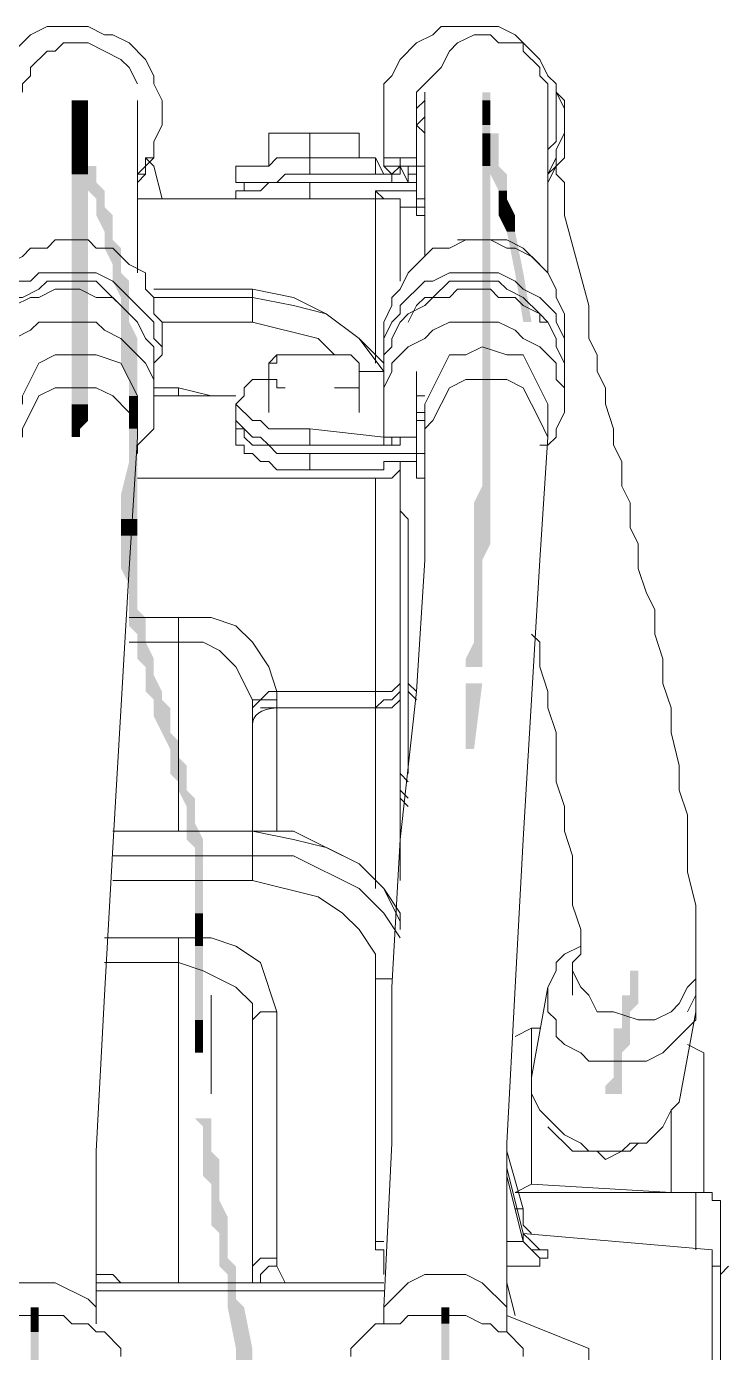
# Model space of a CAD drawing. Header units: millimetres. Extents: x 25083 to 52777, y 24772 to 45779.
# Drawn here: x 46799 to 46830.5, y 38692.5 to 38752.5 of the extents above; entities that cross this region are included whole.
import ezdxf

# ---------------------------------------------------------------- set-up
doc = ezdxf.new("R2010")
doc.units = ezdxf.units.MM

# ---------------------------------------------------------------- blocks, each defined once
blk = doc.blocks.new('zw$F4C5')
h = blk.add_hatch(color=7)
h.dxf.hatch_style = 2
h.paths.add_polyline_path([(709.667, 281.119), (709.667, 281.49), (709.296, 281.49), (709.296, 279.633), (709.667, 279.633), (709.667, 281.119), (709.296, 281.119)])
h = blk.add_hatch(color=7)
h.dxf.hatch_style = 2
h.paths.add_polyline_path([(691.47, 280.747), (691.47, 281.119), (690.728, 281.119), (690.728, 280.376), (691.47, 280.376), (691.47, 281.119), (690.728, 281.119), (690.728, 280.747)])
h = blk.add_hatch(color=7)
h.dxf.hatch_style = 2
h.paths.add_polyline_path([(691.47, 280.005), (691.47, 280.747), (690.728, 280.747), (690.728, 280.005)])
h = blk.add_hatch(color=7)
h.dxf.hatch_style = 2
h.paths.add_polyline_path([(709.667, 280.747), (709.667, 281.119), (709.296, 281.119), (709.296, 280.747)])
h = blk.add_hatch(color=7)
h.dxf.hatch_style = 2
h.paths.add_polyline_path([(709.667, 280.005), (709.667, 280.747), (709.296, 280.747), (709.296, 280.005)])
h = blk.add_hatch(color=7)
h.dxf.hatch_style = 2
h.paths.add_polyline_path([(690.728, 280.376), (690.728, 280.005), (691.47, 280.005), (691.47, 280.376)])
h = blk.add_hatch(color=7)
h.dxf.hatch_style = 2
h.paths.add_polyline_path([(690.728, 280.005), (690.728, 279.262), (691.47, 279.262), (691.47, 280.005)])
h = blk.add_hatch(color=7)
h.dxf.hatch_style = 2
h.paths.add_polyline_path([(691.47, 279.633), (691.47, 280.005), (690.728, 280.005), (690.728, 279.633)])
h = blk.add_hatch(color=7)
h.dxf.hatch_style = 2
h.paths.add_polyline_path([(710.41, 277.034), (710.41, 277.777), (710.038, 278.148), (710.038, 279.633), (709.667, 279.633), (709.667, 280.005), (709.296, 280.005), (709.296, 278.891), (709.667, 278.891), (709.667, 278.519), (709.667, 277.777), (710.038, 277.034)])
h = blk.add_hatch(color=7)
h.dxf.hatch_style = 2
h.paths.add_polyline_path([(709.296, 279.633), (709.296, 278.891), (709.667, 278.891), (709.667, 279.633)])
h = blk.add_hatch(color=7)
h.dxf.hatch_style = 2
h.paths.add_polyline_path([(690.728, 279.262), (690.728, 278.519), (691.47, 278.519), (691.47, 279.262)])
h = blk.add_hatch(color=7)
h.dxf.hatch_style = 2
h.paths.add_polyline_path([(709.296, 278.891), (709.296, 278.148), (709.667, 278.148), (709.667, 278.891)])
h = blk.add_hatch(color=7)
h.dxf.hatch_style = 2
h.paths.add_polyline_path([(690.728, 278.519), (690.728, 277.777), (691.47, 277.777), (691.47, 278.519)])
h = blk.add_hatch(color=7)
h.dxf.hatch_style = 2
h.paths.add_polyline_path([(690.728, 277.777), (690.728, 276.662), (691.47, 276.662), (691.47, 277.777)])
h = blk.add_hatch(color=7)
h.dxf.hatch_style = 2
h.paths.add_polyline_path([(693.699, 267.75), (693.699, 270.349), (693.327, 271.092), (693.327, 272.949), (692.956, 273.32), (692.956, 274.434), (692.585, 274.806), (692.585, 275.92), (692.213, 276.291), (692.213, 277.034), (691.842, 277.405), (691.842, 278.148), (691.099, 278.148), (691.47, 277.777), (691.47, 277.405), (691.47, 277.034), (691.842, 276.662), (691.842, 275.92), (692.213, 275.177), (692.213, 274.434), (692.585, 273.692), (692.585, 272.949), (692.956, 272.206), (692.956, 269.235), (693.327, 268.493), (693.327, 267.75)])
h = blk.add_hatch(color=7)
h.dxf.hatch_style = 2
h.paths.add_polyline_path([(709.296, 278.148), (709.296, 277.034), (709.667, 277.034), (709.667, 278.148)])
h = blk.add_hatch(color=7)
h.dxf.hatch_style = 2
h.paths.add_polyline_path([(690.728, 276.662), (690.728, 275.548), (691.47, 275.548), (691.47, 276.662)])
h = blk.add_hatch(color=7)
h.dxf.hatch_style = 2
h.paths.add_polyline_path([(709.296, 277.034), (709.296, 275.92), (709.667, 275.92), (709.667, 277.034)])
h = blk.add_hatch(color=7)
h.dxf.hatch_style = 2
h.paths.add_polyline_path([(710.41, 276.662), (710.41, 277.034), (710.038, 277.034), (710.038, 276.291)])
h = blk.add_hatch(color=7)
h.dxf.hatch_style = 2
h.paths.add_polyline_path([(710.781, 275.92), (710.41, 276.662), (710.038, 276.291), (710.038, 275.92)])
h = blk.add_hatch(color=7)
h.dxf.hatch_style = 2
h.paths.add_polyline_path([(709.296, 275.92), (709.296, 274.063), (709.667, 274.063), (709.667, 275.92)])
h = blk.add_hatch(color=7)
h.dxf.hatch_style = 2
h.paths.add_polyline_path([(710.781, 275.177), (710.781, 275.92), (710.038, 275.92), (710.41, 275.177)])
h = blk.add_hatch(color=7)
h.dxf.hatch_style = 2
h.paths.add_polyline_path([(690.728, 275.548), (690.728, 274.434), (691.47, 274.434), (691.47, 275.548)])
h = blk.add_hatch(color=7)
h.dxf.hatch_style = 2
h.paths.add_polyline_path([(711.152, 273.32), (710.781, 275.177), (710.41, 275.177), (710.781, 273.32)])
h = blk.add_hatch(color=7)
h.dxf.hatch_style = 2
h.paths.add_polyline_path([(690.728, 274.434), (690.728, 272.206), (691.47, 272.206), (691.47, 274.434)])
h = blk.add_hatch(color=7)
h.dxf.hatch_style = 2
h.paths.add_polyline_path([(709.296, 274.063), (709.296, 267.378), (709.667, 267.378), (709.667, 274.063)])
h = blk.add_hatch(color=7)
h.dxf.hatch_style = 2
h.paths.add_polyline_path([(711.524, 271.092), (711.152, 273.32), (710.781, 273.32), (711.152, 271.092)])
h = blk.add_hatch(color=7)
h.dxf.hatch_style = 2
h.paths.add_polyline_path([(690.728, 272.206), (690.728, 267.378), (691.47, 267.378), (691.47, 272.206)])
h = blk.add_hatch(color=7)
h.dxf.hatch_style = 2
h.paths.add_polyline_path([(693.699, 267.007), (693.699, 267.75), (693.327, 267.75), (693.327, 267.007)])
h = blk.add_hatch(color=7)
h.dxf.hatch_style = 2
h.paths.add_polyline_path([(690.728, 267.378), (690.728, 266.636), (691.47, 266.636), (691.47, 267.378)])
h = blk.add_hatch(color=7)
h.dxf.hatch_style = 2
h.paths.add_polyline_path([(693.699, 266.264), (693.699, 267.007), (693.327, 267.007), (693.327, 266.264)])
h = blk.add_hatch(color=7)
h.dxf.hatch_style = 2
h.paths.add_polyline_path([(709.296, 267.378), (709.296, 265.893), (709.667, 265.893), (709.667, 267.378)])
h = blk.add_hatch(color=7)
h.dxf.hatch_style = 2
h.paths.add_polyline_path([(690.728, 266.636), (690.728, 265.893), (691.099, 265.893), (691.099, 266.264), (691.47, 266.636)])
h = blk.add_hatch(color=7)
h.dxf.hatch_style = 2
h.paths.add_polyline_path([(693.699, 262.179), (693.699, 266.264), (693.327, 266.264), (693.327, 264.779), (692.956, 263.294), (692.956, 262.179)])
h = blk.add_hatch(color=7)
h.dxf.hatch_style = 2
h.paths.add_polyline_path([(709.296, 265.893), (709.296, 263.665), (708.924, 262.922), (708.924, 256.609), (708.553, 255.866), (708.553, 255.495), (709.296, 255.495), (709.296, 258.466), (709.296, 259.58), (709.296, 260.323), (709.667, 261.065), (709.667, 265.893)])
h = blk.add_hatch(color=7)
h.dxf.hatch_style = 2
h.paths.add_polyline_path([(693.699, 261.808), (693.699, 262.179), (692.956, 262.179), (692.956, 261.808)])
h = blk.add_hatch(color=7)
h.dxf.hatch_style = 2
h.paths.add_polyline_path([(693.699, 261.437), (693.699, 261.808), (692.956, 261.808), (692.956, 261.437)])
h = blk.add_hatch(color=7)
h.dxf.hatch_style = 2
h.paths.add_polyline_path([(693.699, 260.323), (693.699, 261.437), (692.956, 261.437), (692.956, 260.323)])
h = blk.add_hatch(color=7)
h.dxf.hatch_style = 2
h.paths.add_polyline_path([(695.184, 252.524), (695.184, 253.638), (694.813, 254.01), (694.813, 254.381), (694.441, 255.124), (694.441, 255.866), (694.07, 256.609), (694.07, 257.723), (693.699, 258.095), (693.699, 259.951), (693.699, 260.323), (692.956, 260.323), (692.956, 259.951), (693.327, 259.209), (693.327, 257.352), (693.699, 256.98), (693.699, 255.866), (694.07, 255.495), (694.07, 254.381), (694.441, 254.01), (694.441, 253.267), (694.813, 252.524)])
h = blk.add_hatch(color=7)
h.dxf.hatch_style = 2
h.paths.add_polyline_path([(708.553, 254.752), (708.553, 251.781), (708.924, 251.781), (709.296, 254.752)])
h = blk.add_hatch(color=7)
h.dxf.hatch_style = 2
h.paths.add_polyline_path([(696.669, 245.468), (696.669, 247.696), (696.298, 248.439), (696.298, 249.553), (695.927, 249.925), (695.927, 251.039), (695.555, 251.41), (695.555, 252.153), (695.184, 252.524), (694.813, 252.524), (695.184, 251.781), (695.184, 250.667), (695.555, 250.296), (695.555, 249.925), (695.927, 249.182), (695.927, 247.696), (696.298, 247.325), (696.298, 245.468)])
h = blk.add_hatch(color=7)
h.dxf.hatch_style = 2
h.paths.add_polyline_path([(696.669, 244.354), (696.669, 245.468), (696.298, 245.468), (696.298, 244.354)])
h = blk.add_hatch(color=7)
h.dxf.hatch_style = 2
h.paths.add_polyline_path([(696.669, 243.983), (696.669, 244.354), (696.298, 244.354), (696.298, 243.983)])
h = blk.add_hatch(color=7)
h.dxf.hatch_style = 2
h.paths.add_polyline_path([(696.669, 243.612), (696.669, 243.983), (696.298, 243.983), (696.298, 243.612)])
h = blk.add_hatch(color=7)
h.dxf.hatch_style = 2
h.paths.add_polyline_path([(696.669, 242.869), (696.669, 243.612), (696.298, 243.612), (696.298, 242.869)])
h = blk.add_hatch(color=7)
h.dxf.hatch_style = 2
h.paths.add_polyline_path([(696.669, 240.641), (696.669, 242.869), (696.298, 242.869), (696.298, 240.641)])
h = blk.add_hatch(color=7)
h.dxf.hatch_style = 2
h.paths.add_polyline_path([(715.98, 239.898), (716.352, 240.269), (716.352, 241.755), (715.98, 241.755), (715.98, 240.641), (715.609, 240.641), (715.609, 239.898)])
h = blk.add_hatch(color=7)
h.dxf.hatch_style = 2
h.paths.add_polyline_path([(696.669, 239.527), (696.669, 240.641), (696.298, 240.641), (696.298, 239.527)])
h = blk.add_hatch(color=7)
h.dxf.hatch_style = 2
h.paths.add_polyline_path([(715.609, 236.184), (715.609, 238.041), (715.98, 238.412), (715.98, 239.527), (715.98, 239.898), (715.609, 239.898), (715.609, 239.155), (715.237, 239.155), (715.237, 236.927), (714.866, 236.556), (714.866, 236.184)])
h = blk.add_hatch(color=7)
h.dxf.hatch_style = 2
h.paths.add_polyline_path([(696.669, 239.155), (696.669, 239.527), (696.298, 239.527), (696.298, 239.155)])
h = blk.add_hatch(color=7)
h.dxf.hatch_style = 2
h.paths.add_polyline_path([(696.669, 238.784), (696.669, 239.155), (696.298, 239.155), (696.298, 238.784)])
h = blk.add_hatch(color=7)
h.dxf.hatch_style = 2
h.paths.add_polyline_path([(696.669, 238.041), (696.669, 238.784), (696.298, 238.784), (696.298, 238.041)])
h = blk.add_hatch(color=7)
h.dxf.hatch_style = 2
h.paths.add_polyline_path([(698.898, 224.672), (698.526, 226.529), (698.155, 226.9), (698.155, 228.386), (697.784, 228.757), (697.784, 230.614), (697.412, 231.357), (697.412, 233.213), (697.041, 233.585), (697.041, 234.328), (697.041, 235.07), (696.298, 235.07), (696.669, 234.699), (696.669, 232.471), (697.041, 232.099), (697.041, 230.243), (697.412, 229.871), (697.412, 228.386), (697.784, 228.014), (697.784, 226.529), (698.155, 224.672)])
h = blk.add_hatch(color=7)
h.dxf.hatch_style = 2
h.paths.add_polyline_path([(688.871, 226.529), (688.871, 225.786), (689.242, 225.786), (689.242, 226.529)])
h = blk.add_hatch(color=7)
h.dxf.hatch_style = 2
h.paths.add_polyline_path([(707.439, 226.529), (707.439, 225.786), (707.81, 225.786), (707.81, 226.529)])
h = blk.add_hatch(color=7)
h.dxf.hatch_style = 2
h.paths.add_polyline_path([(688.871, 225.786), (688.871, 225.415), (689.242, 225.415), (689.242, 225.786)])
h = blk.add_hatch(color=7)
h.dxf.hatch_style = 2
h.paths.add_polyline_path([(707.439, 225.786), (707.439, 223.558), (707.81, 223.558), (707.81, 225.786)])
h = blk.add_hatch(color=7)
h.dxf.hatch_style = 2
h.paths.add_polyline_path([(688.871, 225.415), (688.871, 223.558), (689.242, 223.558), (689.242, 225.415)])
h = blk.add_hatch(color=7)
h.dxf.hatch_style = 2
h.paths.add_polyline_path([(700.012, 216.502), (700.012, 217.616), (699.64, 217.988), (699.64, 220.216), (699.269, 220.587), (699.269, 222.444), (698.898, 222.815), (698.898, 224.672), (698.155, 224.672), (698.155, 223.929), (698.526, 223.558), (698.526, 223.187), (698.526, 222.444), (698.898, 221.701), (698.898, 219.845), (699.269, 219.473), (699.269, 216.874), (699.64, 216.502)])
at = {"color": 7, "lineweight": 5}
for points in [[(687.386, 282.233), (687.386, 282.976), (688.128, 283.347), (688.871, 284.09), (689.614, 284.461), (691.47, 284.461), (692.213, 284.09), (692.585, 284.09), (693.327, 283.718), (694.07, 282.976), (694.441, 282.233), (694.441, 281.861), (694.813, 281.119), (694.813, 280.005), (694.441, 279.262), (694.441, 278.519)], [(704.839, 280.376), (704.839, 281.861), (705.211, 282.233), (705.582, 282.976), (706.325, 283.718), (707.068, 284.09), (707.439, 284.461), (710.038, 284.461), (710.781, 284.09), (711.895, 282.976), (712.267, 282.233), (712.638, 281.861)], [(691.099, 283.718), (690.356, 283.718), (689.985, 283.347), (689.614, 283.347), (688.871, 282.604), (688.871, 282.233), (688.5, 281.861), (688.5, 281.49)], [(693.699, 281.861), (693.327, 282.604), (692.956, 282.976), (691.47, 283.718), (691.099, 283.718)], [(709.667, 284.09), (708.924, 284.09), (708.182, 283.718), (707.81, 283.347), (707.439, 282.604), (707.068, 282.233)], [(712.267, 281.49), (712.267, 281.861), (711.895, 282.233), (711.895, 282.604), (711.152, 283.347), (711.152, 283.718), (710.038, 283.718), (709.667, 284.09)], [(707.068, 282.233), (706.325, 281.49), (706.325, 280.376)], [(706.696, 281.49), (706.696, 281.119), (706.325, 280.747), (706.325, 280.376)], [(706.696, 281.49), (706.696, 274.063)], [(706.696, 281.49), (706.696, 281.119)], [(712.638, 281.861), (712.638, 279.262), (712.267, 278.891), (712.267, 278.519)], [(712.638, 281.861), (712.638, 281.49), (713.009, 280.747), (713.009, 279.633), (712.638, 278.891), (712.638, 278.519), (712.267, 277.777)], [(712.267, 281.119), (712.267, 281.49)], [(712.638, 281.49), (713.009, 280.747), (713.009, 279.633), (712.638, 278.891), (712.638, 278.148), (712.267, 277.777)], [(712.638, 281.49), (713.009, 281.119)], [(693.699, 273.32), (693.699, 281.119)], [(706.696, 281.119), (706.696, 280.376), (706.325, 280.005)], [(706.696, 280.747), (706.696, 280.376)], [(712.267, 280.747), (712.267, 281.119)], [(712.267, 280.747), (712.267, 281.119)], [(713.009, 281.119), (713.009, 278.519), (712.638, 278.148), (712.267, 277.405)], [(712.267, 273.32), (712.267, 280.747)], [(704.839, 278.519), (704.839, 280.376)], [(706.325, 280.376), (706.325, 278.519)], [(706.325, 280.376), (706.325, 278.148)], [(706.696, 280.376), (706.696, 279.633)], [(699.64, 279.633), (700.383, 279.633)], [(700.383, 279.633), (699.64, 279.633)], [(699.64, 278.148), (699.64, 279.633)], [(700.383, 279.633), (702.611, 279.633)], [(700.383, 279.633), (701.497, 279.633)], [(701.497, 279.633), (702.611, 279.633)], [(701.497, 278.519), (701.497, 279.633)], [(702.611, 279.633), (703.725, 279.633)], [(702.611, 279.633), (703.725, 279.633)], [(703.725, 278.519), (703.725, 279.633)], [(706.325, 280.005), (706.325, 278.148)], [(706.696, 279.633), (706.325, 280.005)], [(706.696, 279.633), (706.696, 278.148)], [(694.441, 278.519), (693.699, 277.777)], [(694.07, 278.519), (694.07, 277.777), (693.699, 277.777)], [(694.441, 278.148), (694.07, 278.519)], [(694.441, 278.519), (694.07, 278.519)], [(699.269, 278.148), (699.64, 278.148), (700.012, 278.519), (701.497, 278.519)], [(701.497, 278.519), (704.468, 278.519)], [(701.497, 277.777), (701.497, 278.519)], [(704.468, 278.519), (704.468, 277.777)], [(704.468, 278.519), (704.839, 277.777)], [(706.325, 278.519), (704.839, 278.519)], [(704.839, 278.519), (704.839, 278.148)], [(705.582, 278.148), (705.582, 278.519)], [(705.582, 278.519), (705.582, 278.148)], [(705.582, 278.519), (705.582, 278.148)], [(706.325, 278.519), (706.325, 278.148)], [(694.07, 278.148), (693.699, 277.777)], [(694.07, 277.777), (693.699, 277.405)], [(694.07, 278.148), (694.07, 277.777)], [(694.813, 276.662), (694.441, 278.148)], [(698.155, 278.148), (699.269, 278.148)], [(698.155, 277.405), (698.155, 278.148)], [(698.155, 277.405), (700.012, 277.405), (700.383, 277.777), (701.497, 277.777)], [(705.211, 277.777), (701.497, 277.777)], [(704.468, 277.777), (705.211, 277.777)], [(705.582, 278.148), (704.839, 278.148)], [(705.582, 278.148), (704.839, 278.148)], [(705.211, 277.777), (704.839, 278.148)], [(705.211, 277.777), (705.582, 278.148)], [(705.582, 278.148), (705.582, 277.777), (705.211, 277.777)], [(705.211, 277.777), (705.211, 277.405)], [(706.325, 278.148), (705.582, 278.148)], [(705.582, 278.148), (705.953, 277.405)], [(706.325, 278.148), (705.953, 278.148)], [(705.953, 277.777), (705.953, 278.148)], [(706.325, 277.777), (705.953, 277.777)], [(705.953, 277.777), (705.953, 277.405)], [(706.325, 278.148), (706.696, 278.148)], [(706.325, 276.662), (706.325, 278.148)], [(713.009, 275.92), (713.009, 277.405), (712.638, 277.777), (712.638, 278.148)], [(698.155, 277.034), (699.269, 277.034), (699.64, 277.405), (701.497, 277.405)], [(698.898, 277.034), (698.526, 277.034), (698.526, 277.405), (698.155, 277.405)], [(701.497, 277.405), (706.325, 277.405)], [(701.497, 276.662), (701.497, 277.405)], [(704.468, 276.662), (693.699, 276.662)], [(698.155, 276.662), (698.155, 277.034)], [(706.325, 277.034), (704.468, 277.034)], [(704.468, 277.034), (704.468, 276.662)], [(704.468, 277.034), (704.839, 276.662)], [(705.582, 276.662), (704.468, 276.662)], [(704.468, 269.235), (704.468, 276.662)], [(705.582, 272.949), (705.582, 276.662)], [(706.696, 276.662), (706.325, 276.662)], [(706.325, 276.662), (706.325, 276.291)], [(706.325, 276.291), (705.582, 276.291)], [(706.696, 276.291), (706.325, 276.291)], [(706.325, 275.92), (706.325, 276.291)], [(706.696, 275.92), (706.325, 275.92)], [(706.696, 275.92), (706.325, 275.92)], [(718.951, 241.383), (718.951, 244.726), (718.58, 246.211), (718.58, 248.811), (718.208, 249.925), (718.208, 251.039), (717.837, 252.524), (717.837, 253.638), (717.466, 254.752), (717.466, 255.866), (717.094, 256.98), (717.094, 258.095), (716.723, 258.837), (716.352, 259.951), (716.352, 261.065), (715.98, 261.808), (715.98, 262.922), (715.609, 263.665), (715.609, 264.779), (715.237, 265.522), (715.237, 266.264), (714.866, 267.378), (714.866, 268.121), (714.495, 268.864), (714.495, 269.607), (714.123, 270.349), (714.123, 271.835), (713.009, 275.92)], [(686.643, 271.092), (686.643, 271.835), (687.014, 272.206), (687.014, 272.578), (687.386, 273.32), (687.757, 273.692), (688.5, 274.063), (688.871, 274.434), (689.614, 274.434), (689.985, 274.806), (691.47, 274.806), (691.842, 274.434), (692.585, 274.434), (693.327, 273.692), (694.07, 273.32), (694.07, 272.578), (694.441, 272.206), (694.441, 271.463), (694.813, 271.092)], [(704.839, 271.092), (705.211, 271.835), (705.211, 272.206), (705.582, 272.578), (705.953, 273.32), (707.068, 274.434), (707.81, 274.434), (708.553, 274.806), (709.667, 274.806), (710.41, 274.434), (710.781, 274.434), (711.524, 274.063), (712.267, 273.32), (712.638, 272.578), (712.638, 272.206), (713.009, 271.463), (713.009, 271.092)], [(709.296, 274.806), (708.182, 274.806)], [(711.895, 273.692), (711.152, 274.434), (710.41, 274.806), (709.296, 274.806)], [(686.643, 269.978), (686.643, 270.349), (687.014, 271.092), (687.014, 271.463), (687.386, 271.835), (687.757, 272.578), (688.128, 272.949), (688.871, 272.949), (689.242, 273.32), (691.842, 273.32), (692.585, 272.949), (694.441, 271.092), (694.441, 270.349), (694.813, 269.978), (694.813, 269.607)], [(687.386, 271.092), (687.757, 271.092), (687.757, 271.835), (688.128, 272.206), (688.5, 272.206), (689.242, 272.578), (689.614, 272.949), (691.842, 272.949), (693.699, 271.092)], [(704.839, 269.978), (704.839, 270.349), (705.211, 271.092), (705.582, 271.463), (705.582, 271.835), (706.696, 272.949), (707.068, 272.949), (707.81, 273.32), (710.038, 273.32), (710.781, 272.949), (711.152, 272.578), (711.895, 272.206), (712.638, 271.463), (712.638, 271.092), (713.009, 270.349), (713.009, 269.607)], [(705.953, 271.092), (706.325, 271.835), (706.696, 272.206), (707.068, 272.206), (707.81, 272.949), (710.038, 272.949), (710.41, 272.578), (711.152, 272.206), (711.895, 271.463), (711.895, 271.092)], [(686.643, 268.864), (686.643, 269.978), (687.014, 270.349), (687.386, 271.092), (688.128, 271.835), (688.871, 272.206), (689.242, 272.206), (689.985, 272.578), (691.099, 272.578), (691.842, 272.206), (692.585, 272.206), (693.699, 271.092)], [(698.898, 272.578), (694.441, 272.578)], [(694.441, 272.578), (698.898, 272.578)], [(698.898, 271.092), (698.898, 272.578)], [(704.839, 268.493), (704.839, 269.235), (703.725, 270.349), (702.24, 271.463), (700.754, 272.206), (698.898, 272.578)], [(704.839, 268.493), (704.839, 269.235), (703.725, 270.349), (702.24, 271.463), (700.754, 272.206), (698.898, 272.578)], [(704.839, 268.864), (704.839, 269.607), (705.211, 269.978), (705.211, 270.349), (705.582, 271.092), (705.953, 271.463), (706.696, 271.835), (707.068, 272.206), (707.81, 272.206), (708.182, 272.578), (709.667, 272.578), (710.038, 272.206), (710.781, 272.206), (711.152, 271.835), (711.895, 271.463)], [(694.441, 272.206), (698.898, 272.206)], [(698.898, 272.206), (700.754, 271.835), (702.24, 271.463), (703.725, 270.349)], [(688.128, 270.349), (688.871, 270.721), (689.242, 271.092), (691.842, 271.092), (692.213, 270.721), (692.956, 270.349), (694.07, 269.235), (694.441, 268.493), (694.441, 267.378)], [(693.699, 271.092), (694.07, 270.349), (694.441, 269.978), (694.441, 268.864)], [(698.898, 271.092), (694.813, 271.092)], [(694.813, 269.607), (694.813, 271.092)], [(698.898, 271.092), (701.869, 270.349), (702.611, 269.607)], [(704.839, 269.978), (704.839, 271.092)], [(704.839, 267.75), (704.839, 268.121), (705.211, 268.864), (705.211, 269.235), (705.953, 269.978), (706.696, 270.349), (707.068, 270.721), (707.81, 271.092), (710.038, 271.092), (710.781, 270.721), (711.152, 270.349), (711.895, 269.978), (712.638, 269.235), (712.638, 268.493), (713.009, 268.121), (713.009, 267.378)], [(711.895, 271.463), (712.267, 271.092)], [(711.895, 271.092), (712.267, 271.092)], [(712.267, 271.092), (712.638, 270.349), (712.638, 269.978), (713.009, 269.235), (713.009, 268.864)], [(713.009, 269.607), (713.009, 271.092)], [(703.725, 270.349), (704.839, 268.864), (704.839, 268.493)], [(704.839, 269.235), (704.839, 269.978)], [(709.296, 269.978), (708.553, 269.607), (707.81, 269.607), (706.696, 267.378)], [(712.267, 267.378), (711.152, 269.607), (710.41, 269.607), (709.296, 269.978)], [(691.099, 269.607), (689.985, 269.607), (689.242, 269.235), (688.5, 267.75), (688.5, 267.378)], [(693.699, 267.378), (693.699, 267.75), (692.956, 269.235), (691.842, 269.607), (691.099, 269.607)], [(694.813, 269.607), (694.441, 269.235)], [(700.383, 269.607), (700.012, 269.607), (699.64, 269.235)], [(699.64, 268.864), (699.64, 269.235), (700.012, 269.235), (700.012, 269.607)], [(700.012, 269.607), (700.383, 269.607)], [(702.611, 269.607), (700.383, 269.607)], [(702.983, 269.607), (702.611, 269.607)], [(703.725, 269.235), (703.354, 269.607), (702.983, 269.607)], [(713.009, 269.607), (713.009, 269.235)], [(694.441, 267.378), (694.441, 268.864)], [(699.64, 267.007), (699.64, 269.235)], [(700.383, 268.121), (700.012, 268.121), (700.012, 268.493), (699.64, 268.493), (699.64, 268.864)], [(703.725, 267.007), (703.725, 269.235)], [(703.725, 268.864), (704.839, 268.864)], [(704.839, 268.864), (704.839, 268.493)], [(704.839, 265.893), (704.839, 268.864)], [(704.839, 267.75), (704.839, 268.864)], [(706.325, 268.864), (706.325, 267.007)], [(706.325, 267.75), (706.325, 268.864)], [(713.009, 267.378), (713.009, 268.864)], [(691.099, 268.121), (689.985, 268.121), (689.242, 267.75), (688.5, 266.264), (688.5, 265.893)], [(693.699, 265.893), (693.699, 266.264), (693.327, 267.007), (692.585, 267.75), (691.842, 268.121), (691.099, 268.121)], [(694.441, 268.121), (695.555, 268.121)], [(695.555, 268.121), (697.041, 267.75), (697.412, 267.75)], [(695.555, 267.75), (695.555, 268.121)], [(699.64, 268.493), (698.898, 268.493), (698.526, 268.121), (698.526, 267.75), (698.155, 267.378)], [(702.611, 268.121), (703.725, 268.121)], [(704.839, 265.522), (704.839, 268.493)], [(706.325, 268.121), (706.325, 267.75)], [(709.296, 268.493), (708.553, 268.493), (707.81, 268.121), (707.068, 266.636), (706.696, 266.264)], [(711.895, 266.636), (711.152, 268.121), (710.41, 268.493), (709.296, 268.493)], [(698.155, 267.75), (694.441, 267.75)], [(704.839, 265.893), (704.839, 267.75)], [(706.325, 267.75), (706.696, 267.75)], [(706.325, 267.75), (706.325, 265.893)], [(706.325, 267.007), (706.325, 267.75)], [(693.699, 265.893), (693.699, 267.378)], [(694.441, 267.378), (694.441, 266.264), (694.07, 265.893)], [(698.155, 266.636), (698.155, 267.378)], [(698.155, 267.378), (698.898, 266.636), (699.269, 266.636), (699.64, 266.264), (701.497, 266.264)], [(706.696, 267.007), (706.325, 267.007)], [(706.325, 265.893), (706.325, 267.007)], [(706.696, 267.378), (706.696, 266.636)], [(713.009, 267.378), (713.009, 267.007), (712.638, 266.264), (712.638, 265.893), (712.267, 265.522), (711.895, 265.522)], [(712.267, 265.893), (712.267, 267.378)], [(698.155, 265.893), (698.155, 266.636)], [(698.155, 266.636), (698.155, 266.264), (698.526, 266.264), (698.526, 265.893), (698.898, 265.522), (699.64, 265.522), (700.012, 265.15)], [(698.155, 266.636), (698.898, 265.893), (699.269, 265.893), (699.64, 265.522), (700.012, 265.522)], [(706.325, 266.636), (706.696, 266.636)], [(706.325, 265.15), (706.325, 266.636)], [(706.696, 266.636), (706.696, 266.264)], [(712.267, 265.893), (711.895, 266.636)], [(691.842, 226.158), (691.842, 233.585), (692.213, 240.641), (692.585, 247.325), (693.327, 259.951), (693.699, 265.893)], [(694.07, 265.893), (693.699, 265.522)], [(698.155, 265.893), (698.155, 265.522), (698.526, 265.522), (698.526, 265.15), (698.898, 265.15), (699.269, 264.779), (699.64, 264.779), (700.012, 264.408), (701.497, 264.408)], [(701.497, 266.264), (704.839, 265.893)], [(701.497, 265.522), (701.497, 266.264)], [(706.325, 265.893), (704.839, 265.893)], [(704.839, 265.893), (704.839, 265.522)], [(705.211, 265.522), (705.582, 265.522), (705.582, 265.893)], [(705.582, 265.893), (705.582, 265.522), (705.211, 265.522)], [(705.211, 265.522), (705.211, 265.893)], [(706.696, 266.264), (706.696, 260.323), (706.325, 254.381), (705.582, 247.696)], [(710.41, 226.529), (710.41, 233.956), (710.781, 241.012), (711.152, 247.696), (711.895, 260.323), (712.267, 265.893)], [(693.699, 265.522), (693.699, 265.15)], [(700.012, 265.522), (700.383, 265.522)], [(700.012, 265.15), (701.497, 265.15)], [(700.383, 265.522), (701.497, 265.522)], [(705.211, 265.522), (701.497, 265.522)], [(701.497, 265.15), (706.325, 265.15)], [(701.497, 264.408), (701.497, 265.15)], [(704.839, 265.522), (705.211, 265.522)], [(706.325, 265.15), (706.696, 265.15)], [(706.325, 264.036), (706.325, 265.15)], [(706.325, 264.779), (704.839, 264.779)], [(704.839, 264.779), (704.839, 264.408)], [(704.839, 264.408), (704.839, 264.779)], [(705.582, 245.84), (705.582, 264.779)], [(704.468, 264.036), (693.699, 264.036)], [(704.839, 264.408), (701.497, 264.408)], [(705.582, 264.408), (705.211, 264.036), (704.468, 264.036)], [(704.468, 245.468), (704.468, 264.036)], [(706.696, 264.036), (706.325, 264.036)], [(705.953, 262.179), (705.582, 262.551)], [(705.953, 250.667), (705.953, 262.179)], [(693.327, 257.723), (695.555, 257.723)], [(695.555, 248.068), (695.555, 257.723)], [(700.012, 254.381), (699.64, 255.495), (698.898, 256.609), (698.155, 257.352), (697.041, 257.723), (695.555, 257.723)], [(711.524, 256.98), (711.895, 256.609), (711.895, 255.495), (712.267, 254.381), (712.267, 253.638), (712.638, 252.524), (712.638, 250.296), (713.009, 249.182), (713.009, 248.068), (713.381, 246.954), (713.381, 244.726), (713.752, 243.612), (713.752, 242.497), (713.381, 242.126)], [(695.555, 256.609), (693.327, 256.609)], [(695.555, 256.609), (696.669, 256.609), (697.412, 256.238), (698.155, 255.495), (698.898, 254.01)], [(700.012, 254.381), (699.64, 254.381), (699.269, 254.01), (698.898, 254.01)], [(700.012, 254.381), (704.468, 254.381)], [(700.012, 254.01), (700.012, 254.381)], [(704.468, 254.381), (705.211, 254.381), (705.582, 254.752)], [(704.468, 253.638), (704.839, 254.01), (705.211, 254.01), (705.582, 254.381)], [(705.582, 254.381), (705.582, 254.752)], [(706.325, 254.381), (705.953, 254.752)], [(705.953, 254.381), (706.325, 254.01)], [(699.64, 254.01), (699.269, 254.01), (698.898, 253.638)], [(698.898, 253.638), (698.898, 254.01)], [(700.012, 254.01), (699.64, 254.01)], [(700.012, 254.01), (700.012, 248.068)], [(705.582, 254.01), (705.211, 253.638), (704.468, 253.638)], [(705.953, 254.01), (705.953, 253.638)], [(698.898, 245.84), (698.898, 253.638)], [(699.64, 253.638), (699.269, 253.638)], [(700.012, 253.638), (699.64, 253.638)], [(704.468, 253.638), (700.012, 253.638)], [(700.012, 253.638), (704.468, 253.638)], [(705.582, 250.667), (705.582, 251.41)], [(705.953, 250.296), (705.582, 250.667)], [(705.582, 249.925), (705.582, 250.667)], [(705.582, 250.296), (705.582, 249.925)], [(705.582, 249.553), (705.582, 250.296)], [(705.582, 249.925), (705.582, 249.553)], [(705.582, 249.925), (705.953, 249.553)], [(705.582, 249.925), (705.953, 249.553)], [(705.953, 249.182), (705.582, 249.553)], [(698.898, 248.068), (692.585, 248.068)], [(692.585, 248.068), (698.898, 248.068)], [(705.582, 243.612), (705.582, 243.983), (704.839, 245.468), (703.725, 246.582), (702.24, 247.325), (700.754, 247.696), (698.898, 248.068)], [(705.582, 243.612), (705.582, 244.354), (704.839, 245.468), (703.725, 246.582), (700.754, 248.068), (698.898, 248.068)], [(705.582, 247.696), (705.211, 241.012), (705.211, 233.956), (704.839, 226.529)], [(692.585, 246.954), (698.898, 246.954)], [(698.898, 246.954), (700.754, 246.954), (703.725, 245.468), (704.839, 244.354), (705.582, 243.24)], [(698.898, 245.84), (692.585, 245.84)], [(698.898, 245.84), (701.869, 245.097), (702.983, 244.354), (703.725, 243.612), (704.468, 242.497), (704.468, 241.383)], [(692.213, 243.24), (695.555, 243.24)], [(695.555, 243.24), (697.041, 243.24), (698.155, 242.869), (699.269, 242.126), (700.012, 239.898)], [(695.555, 227.643), (695.555, 243.24)], [(712.267, 241.012), (712.638, 241.755), (712.638, 242.126), (713.009, 242.497), (713.752, 242.869)], [(692.213, 242.126), (695.555, 242.126)], [(695.555, 242.126), (696.669, 241.755), (698.155, 241.012), (698.898, 240.269), (698.898, 239.527)], [(713.381, 242.126), (713.381, 241.755), (713.752, 241.012), (714.123, 240.641), (714.495, 239.898), (715.237, 239.898), (716.352, 239.527)], [(713.381, 242.126), (713.381, 240.641)], [(705.211, 241.383), (704.468, 241.383)], [(704.468, 229.5), (704.468, 241.383)], [(716.352, 239.527), (717.094, 239.527), (717.837, 239.898), (718.208, 240.269), (718.58, 241.012), (718.951, 241.383)], [(718.58, 239.898), (718.951, 240.641), (718.951, 241.383)], [(697.041, 237.298), (697.041, 240.641)], [(711.524, 236.927), (712.267, 241.012)], [(712.267, 240.641), (712.267, 241.012)], [(718.951, 239.527), (717.466, 238.041), (716.723, 237.67), (714.123, 237.67), (713.752, 238.041), (713.009, 238.412), (712.638, 238.784), (712.638, 239.527), (712.267, 239.898), (712.267, 240.641)], [(718.951, 241.012), (718.951, 240.269)], [(700.012, 239.898), (699.269, 239.898), (698.898, 239.527)], [(700.012, 239.898), (700.012, 228.757)], [(718.208, 235.813), (718.951, 239.898)], [(718.951, 240.269), (718.951, 239.898)], [(718.951, 239.898), (718.951, 239.527)], [(697.041, 236.184), (697.041, 239.527)], [(698.898, 227.643), (698.898, 239.527)], [(711.524, 239.155), (710.781, 238.784)], [(711.895, 239.155), (711.524, 239.155)], [(711.524, 239.155), (711.524, 232.099)], [(719.322, 238.041), (718.58, 238.412)], [(719.322, 231.728), (719.322, 238.041)], [(711.524, 236.927), (711.524, 236.556)], [(711.524, 236.556), (711.524, 236.184), (711.895, 235.442), (713.009, 234.328), (713.752, 233.956), (714.123, 233.585), (715.609, 233.585), (715.98, 233.956), (716.723, 233.956), (717.466, 234.699), (717.837, 235.442), (718.208, 235.813)], [(717.837, 231.728), (717.837, 235.442)], [(712.267, 234.699), (713.381, 233.585), (714.495, 233.585), (714.866, 233.213), (715.609, 233.585), (715.98, 233.585), (716.352, 233.956), (716.723, 233.956)], [(711.152, 230.985), (710.41, 233.585)], [(710.41, 232.842), (711.152, 229.871)], [(710.41, 232.842), (711.152, 229.871)], [(711.152, 229.5), (710.41, 232.471)], [(710.781, 231.728), (711.524, 232.099)], [(710.781, 231.728), (718.951, 231.728)], [(717.837, 231.728), (711.524, 232.099)], [(717.837, 231.728), (718.208, 231.728)], [(718.951, 229.129), (718.951, 231.728)], [(720.065, 230.985), (720.065, 231.357), (719.694, 231.357), (719.694, 231.728), (718.951, 231.728)], [(711.152, 230.985), (710.781, 230.985)], [(711.152, 230.985), (711.152, 230.614)], [(720.065, 228.386), (720.065, 230.985)], [(711.152, 230.243), (711.152, 230.614)], [(711.152, 230.243), (711.152, 230.614)], [(711.524, 229.871), (711.152, 230.243)], [(719.694, 229.129), (711.152, 229.871)], [(711.152, 229.5), (711.152, 229.871)], [(711.524, 229.5), (711.152, 229.871)], [(711.152, 229.5), (711.152, 229.871)], [(704.468, 229.5), (704.839, 229.5)], [(704.468, 229.5), (704.468, 229.129), (704.839, 229.129), (704.839, 228.757)], [(711.152, 229.5), (710.41, 229.5)], [(711.524, 229.129), (711.152, 229.5)], [(711.152, 229.5), (711.895, 228.757), (712.267, 228.757)], [(711.895, 229.129), (711.524, 229.5)], [(712.267, 229.129), (711.524, 229.129)], [(712.267, 229.129), (711.895, 229.129)], [(712.267, 229.129), (712.267, 228.757)], [(719.694, 213.531), (719.694, 229.129)], [(698.898, 228.386), (699.269, 228.757), (700.012, 228.757)], [(700.012, 228.386), (700.012, 228.757)], [(704.839, 228.757), (704.839, 228.014)], [(712.267, 228.757), (711.895, 228.757), (711.895, 228.386), (710.41, 228.386)], [(691.842, 228.014), (692.585, 228.014), (692.956, 227.643)], [(698.898, 228.386), (698.898, 227.643)], [(699.269, 228.014), (699.64, 228.386), (700.012, 228.386)], [(699.269, 227.643), (699.269, 228.014)], [(700.383, 227.643), (700.012, 228.386)], [(707.439, 228.014), (706.696, 228.014), (705.953, 227.643), (704.839, 226.529)], [(710.41, 226.529), (709.296, 227.643), (708.553, 228.014), (707.439, 228.014)], [(720.065, 228.386), (719.694, 228.386)], [(720.065, 228.014), (720.436, 228.386)], [(720.065, 213.531), (720.065, 228.386)], [(689.242, 227.643), (688.128, 227.643), (686.643, 226.9), (686.271, 226.529)], [(691.842, 226.158), (691.842, 226.529), (691.47, 226.9), (689.985, 227.643), (689.242, 227.643)], [(704.839, 227.643), (691.842, 227.643)], [(710.41, 227.643), (710.781, 226.158)], [(710.41, 227.643), (710.781, 226.158)], [(704.839, 227.272), (691.842, 227.272)], [(710.41, 226.158), (710.41, 226.9)], [(685.157, 224.301), (685.157, 224.672), (686.271, 225.786), (687.014, 225.786), (687.757, 226.158), (690.356, 226.158), (690.728, 225.786), (691.47, 225.786), (691.842, 225.415), (692.213, 225.415), (692.956, 224.672), (692.956, 224.301)], [(691.842, 225.786), (691.842, 226.158)], [(703.354, 224.301), (703.354, 224.672), (704.468, 225.786), (705.582, 225.786), (705.953, 226.158), (708.553, 226.158), (709.296, 225.786), (709.667, 225.786), (710.038, 225.415), (710.41, 225.415), (711.152, 224.672), (711.152, 224.301)], [(704.839, 226.529), (704.839, 225.786)], [(710.41, 225.415), (710.41, 226.529)], [(714.123, 224.672), (710.41, 226.158)], [(714.123, 200.163), (714.123, 224.672)]]:
    blk.add_lwpolyline(points, dxfattribs=at)
blk.add_open_spline([(700.012, 253.638), (699.269, 253.638), (698.898, 253.267), (698.898, 252.895)], degree=3, dxfattribs=at)

msp = doc.modelspace()

# ---------------------------------------------------------------- block references
msp.add_blockref('zw$F4C5', (46110.278, 38468.039))

doc.saveas('drawing.dxf')
